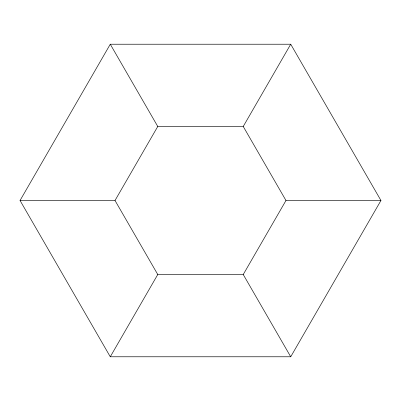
<?xml version="1.0" encoding="UTF-8"?>
<svg xmlns="http://www.w3.org/2000/svg" width="401" height="401" viewBox="0 0 401 401"><rect width="100%" height="100%" fill="white"/><g stroke="black" fill="none" stroke-linecap="round" stroke-linejoin="round"><path stroke-width="0.6" d="M20.05 200.5L110.275 44.225L290.725 44.225L380.95 200.5L290.725 356.775L110.275 356.775L20.05 200.5L115.022 200.5L157.763 126.475L110.275 44.225M110.275 356.775L157.763 274.525L243.237 274.525L290.725 356.775M157.763 126.475L243.237 126.475L290.725 44.225M243.237 274.525L285.978 200.5L380.95 200.5M243.237 126.475L285.978 200.5M115.022 200.5L157.763 274.525"/></g></svg>
